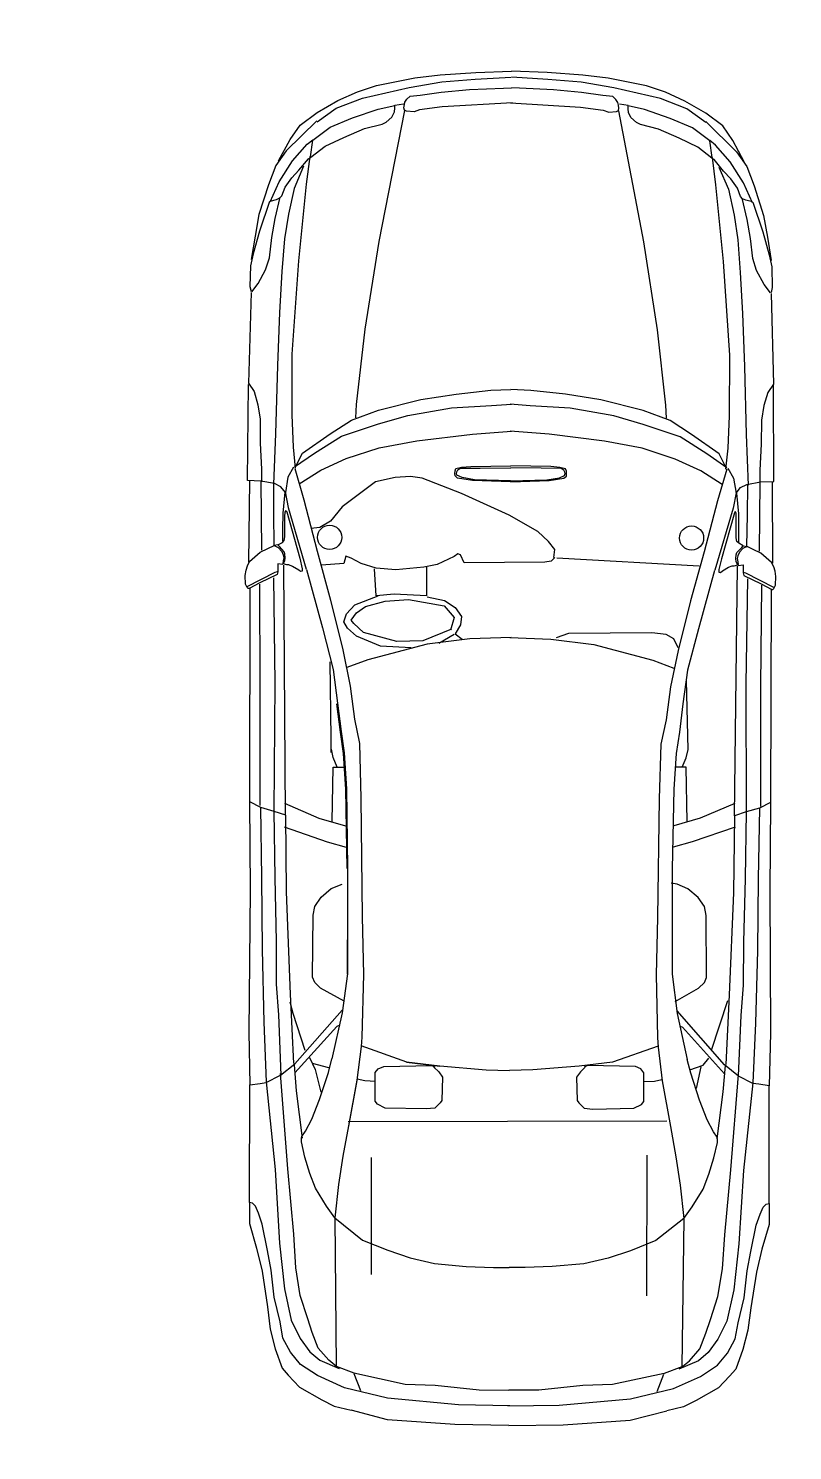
# Model space of a CAD drawing. Header units: millimetres. Extents: x 10193 to 57833, y 9963 to 44360.
# Drawn here: x 35332 to 37915, y 32655 to 37460 of the extents above; entities that cross this region are included whole.
import ezdxf

# ---------------------------------------------------------------- set-up
doc = ezdxf.new("R2010")
doc.units = ezdxf.units.MM
doc.layers.add('free-dwg.com', color=7, linetype='Continuous')
doc.layers.add('Стены', color=7, linetype='Continuous')

msp = doc.modelspace()

# ---------------------------------------------------------------- hatches: boundary and pattern name
at = {"layer": 'Стены'}
h = msp.add_hatch(dxfattribs=at)
h.set_pattern_fill('ANSI32', color=256, scale=10)
h.paths.add_polyline_path([(57833.4, 42702.7), (10593.4, 42702.7), (10593.4, 9962.7), (26833.4, 9962.7), (26833.4, 14962.7), (57833.4, 14962.7)])
h.paths.add_polyline_path([(10713.4, 42582.7), (57713.4, 42582.7), (57713.4, 15082.7), (26713.4, 15082.7), (26713.4, 10082.7), (10713.4, 10082.7)], flags=16)
h.paths.add_polyline_path([(10963.4, 42332.7), (57463.4, 42332.7), (57463.4, 15332.7), (26463.4, 15332.7), (26463.4, 10332.7), (10963.4, 10332.7)], flags=0)
h.paths.add_polyline_path([(57463.4, 42332.7), (10963.4, 42332.7), (10963.4, 10332.7), (26463.4, 10332.7), (26463.4, 15332.7), (57463.4, 15332.7)], flags=0)
h = msp.add_hatch(dxfattribs=at)
h.set_pattern_fill('ANSI36', color=256, scale=10)
h.paths.add_polyline_path([(57713.4, 42582.7), (10713.4, 42582.7), (10713.4, 10082.7), (26713.4, 10082.7), (26713.4, 15082.7), (57713.4, 15082.7)])
h.paths.add_polyline_path([(10963.4, 42332.7), (57463.4, 42332.7), (57463.4, 15332.7), (26463.4, 15332.7), (26463.4, 10332.7), (10963.4, 10332.7)], flags=16)

# ---------------------------------------------------------------- linework, layer by layer
at = {"layer": 'free-dwg.com'}
for p, q in [((36507.9, 37267.8), (36637.9, 37293.1)), ((36637.9, 37293.1), (36723.1, 37303.6)), ((36723.1, 37303.6), (36843.8, 37311.9)), ((36729.4, 37280.2), (36841.6, 37288.5)), ((36841.6, 37288.5), (36963.5, 37295.5)), ((36843.8, 37311.9), (36964.8, 37316.1)), ((37085.3, 37311.5), (36964.3, 37316.1)), ((37087.4, 37288), (36965.6, 37295.5)), ((37206, 37302.7), (37085.3, 37311.5)), ((37199.5, 37279.3), (37087.4, 37288)), ((37291.1, 37291.9), (37206, 37302.7)), ((37421, 37266.1), (37291.1, 37291.9)), ((36377.9, 37216.9), (36444, 37246.6)), ((36444, 37246.6), (36507.9, 37267.8)), ((36461, 37225.3), (36618.7, 37261.2)), ((36618.7, 37261.2), (36729.4, 37280.2)), ((36655.7, 37235.1), (36727.3, 37245.2)), ((36727.3, 37245.2), (36822.8, 37253.5)), ((36822.8, 37253.5), (36937.1, 37258.4)), ((36937.1, 37258.4), (36964.3, 37260.1)), ((36991.8, 37258.3), (36964.5, 37260.1)), ((37106, 37253), (36991.8, 37258.3)), ((37201.5, 37244.3), (37106, 37253)), ((37310.2, 37259.9), (37199.5, 37279.3)), ((37273.1, 37233.9), (37201.5, 37244.3)), ((37467.7, 37223.3), (37310.2, 37259.9)), ((37484.8, 37244.6), (37421, 37266.1)), ((37550.8, 37214.7), (37484.8, 37244.6)), ((36307.5, 37144.6), (36371.5, 37191.4)), ((36307.6, 37176.6), (36377.9, 37216.9)), ((36371.5, 37191.4), (36461, 37225.3)), ((36514, 37188), (36570.3, 37200.2)), ((36568.9, 37178.3), (36570.3, 37190.6)), ((36570.3, 37201.6), (36599.1, 37205.7)), ((36570.3, 37190.6), (36570.3, 37201.6)), ((36601, 37192.5), (36602.8, 37202.8)), ((36602.7, 37184), (36601, 37192.5)), ((36602.8, 37202.8), (36604.5, 37211.3)), ((36604.5, 37211.3), (36611.3, 37221.5)), ((36611.3, 37221.5), (36621.6, 37231.7)), ((36621.6, 37231.7), (36655.7, 37235.1)), ((36730.6, 37195.7), (36653.9, 37185.6)), ((36967.7, 37208.9), (36730.6, 37195.7)), ((36961, 37208.9), (37198, 37194.8)), ((37198, 37194.8), (37274.7, 37184.4)), ((37307.2, 37230.4), (37273.1, 37233.9)), ((37317.4, 37220.2), (37307.2, 37230.4)), ((37324.2, 37209.9), (37317.4, 37220.2)), ((37325.9, 37201.4), (37324.2, 37209.9)), ((37327.6, 37191.1), (37325.9, 37201.4)), ((37325.9, 37182.6), (37327.6, 37191.1)), ((37358.4, 37200.1), (37329.6, 37204.2)), ((37358.4, 37189.1), (37358.4, 37200.1)), ((37414.6, 37186.2), (37358.4, 37198.7)), ((37557.1, 37189.1), (37467.7, 37223.3)), ((37621, 37174), (37550.8, 37214.7)), ((36307.1, 37148.5), (36202.5, 37046.4)), ((36250, 37134), (36307.6, 37176.6)), ((36352.2, 37126.5), (36427.6, 37158)), ((36427.6, 37158), (36514, 37188)), ((36602.9, 37182.9), (36516.3, 36740.7)), ((36527.7, 37137.2), (36541.4, 37144)), ((36541.4, 37144), (36560.6, 37160.4)), ((36560.6, 37160.4), (36568.9, 37178.3)), ((36609.5, 37180.6), (36602.7, 37184)), ((36635.1, 37178.8), (36609.5, 37180.6)), ((36653.9, 37185.6), (36635.1, 37178.8)), ((37274.7, 37184.4), (37293.5, 37177.5)), ((37293.5, 37177.5), (37319, 37179.2)), ((37319, 37179.2), (37325.9, 37182.6)), ((37325.7, 37181.5), (37410.6, 36739)), ((37359.7, 37176.7), (37358.4, 37189.1)), ((37367.9, 37158.9), (37359.7, 37176.7)), ((37387.1, 37142.4), (37367.9, 37158.9)), ((37400.7, 37135.5), (37387.1, 37142.4)), ((37500.9, 37155.9), (37414.6, 37186.2)), ((37576.2, 37124.2), (37500.9, 37155.9)), ((37620.9, 37142.1), (37557.1, 37189.1)), ((37678.4, 37131.3), (37621, 37174)), ((37621.4, 37146), (37725.5, 37043.5)), ((36215.9, 37085.1), (36250, 37134)), ((36293.1, 37082.8), (36352.2, 37126.5)), ((36397.3, 37092.2), (36467.3, 37122.2)), ((36467.3, 37122.2), (36527.7, 37137.2)), ((37461, 37120.3), (37400.7, 37135.5)), ((37530.9, 37090), (37461, 37120.3)), ((37635, 37080.2), (37576.2, 37124.2)), ((37712.3, 37082.2), (37678.4, 37131.3)), ((36202.5, 37046.4), (36168.4, 36997.5)), ((36177.4, 37012.7), (36215.9, 37085.1)), ((36224.5, 37012.9), (36273.9, 37069.1)), ((36273.9, 37069.1), (36293.1, 37084.1)), ((36284.8, 37026.5), (36293.1, 37082.8)), ((36286.2, 37025.1), (36334.2, 37062.1)), ((36334.2, 37062.1), (36397.3, 37092.2)), ((37593.9, 37059.7), (37530.9, 37090)), ((37641.8, 37022.5), (37593.9, 37059.7)), ((37643.2, 37023.9), (37635, 37080.2)), ((37654.2, 37066.4), (37635.1, 37081.5)), ((37703.5, 37010.1), (37654.2, 37066.4)), ((37750.5, 37009.7), (37712.3, 37082.2)), ((36179.1, 36941.7), (36224.5, 37012.9)), ((36246.3, 36981.3), (36277.9, 37019.7)), ((36272.1, 36934.6), (36284.1, 37027.3)), ((36277.9, 37019.7), (36286.2, 37025.1)), ((37650, 37017), (37641.8, 37022.5)), ((37655.6, 36931.9), (37643.9, 37024.7)), ((37681.5, 36978.6), (37650, 37017)), ((37748.6, 36938.6), (37703.5, 37010.1)), ((37725.5, 37043.5), (37759.5, 36994.4)), ((36168.4, 36997.5), (36142.7, 36931.4)), ((36199.6, 36923.8), (36221.6, 36955.3)), ((36221.6, 36955.3), (36246.3, 36981.3)), ((36261.9, 36994.5), (36229.8, 36919.9)), ((37665.9, 36991.8), (37697.7, 36917.1)), ((37706.1, 36952.4), (37681.5, 36978.6)), ((37728, 36920.8), (37706.1, 36952.4)), ((37759.5, 36994.4), (37784.9, 36928.3)), ((36142.7, 36931.4), (36110.6, 36831.3)), ((36148.8, 36874.5), (36179.1, 36941.7)), ((36188.6, 36895), (36199.6, 36923.8)), ((36229.8, 36919.9), (36210.5, 36832.6)), ((36245.4, 36675.5), (36272.1, 36934.6)), ((37681.2, 36672.7), (37655.6, 36931.9)), ((37697.7, 36917.1), (37716.7, 36829.7)), ((37738.9, 36892), (37728, 36920.8)), ((37778.6, 36871.3), (37748.6, 36938.6)), ((37784.9, 36928.3), (37816.7, 36828)), ((36146.8, 36876), (36112.6, 36775.9)), ((36148.8, 36877.2), (36170.8, 36882.7)), ((36165.7, 36817.7), (36182.9, 36890.2)), ((36170.8, 36882.7), (36181.7, 36888.1)), ((36181.7, 36888.1), (36188.6, 36895)), ((37745.7, 36885.1), (37738.9, 36892)), ((37761.4, 36814.7), (37744.5, 36887.2)), ((37756.7, 36879.6), (37745.7, 36885.1)), ((37778.6, 36874.1), (37756.7, 36879.6)), ((37780.6, 36872.9), (37814.4, 36772.6)), ((36110.6, 36831.3), (36097.6, 36758.9)), ((36155, 36753.8), (36165.7, 36817.7)), ((36210.5, 36832.6), (36197.6, 36749.5)), ((37716.7, 36829.7), (37729.4, 36746.5)), ((37772, 36750.7), (37761.4, 36814.7)), ((37816.7, 36828), (37829.3, 36755.6)), ((36097.6, 36758.9), (36084.7, 36680)), ((36112.6, 36775.9), (36091.1, 36699.2)), ((37814.4, 36772.6), (37835.6, 36695.9)), ((36146.3, 36685.6), (36155, 36753.8)), ((36197.6, 36749.5), (36188.8, 36638.7)), ((36516.3, 36740.7), (36468.9, 36444.2)), ((37410.6, 36739), (37456.8, 36442.3)), ((37729.4, 36746.5), (37737.7, 36635.7)), ((37780.3, 36682.5), (37772, 36750.7)), ((37829.3, 36755.6), (37841.9, 36676.7)), ((36091.1, 36699.2), (36082.5, 36658.7)), ((36133.5, 36645.2), (36146.3, 36685.6)), ((36223.4, 36359.3), (36245.4, 36675.5)), ((37702, 36356.5), (37681.2, 36672.7)), ((37793, 36642), (37780.3, 36682.5)), ((37835.6, 36695.9), (37844, 36655.3)), ((36082.5, 36658.7), (36080.3, 36588.4)), ((36107.8, 36598.3), (36133.5, 36645.2)), ((36188.8, 36638.7), (36180, 36500.1)), ((37737.7, 36635.7), (37745.9, 36497.1)), ((37818.5, 36595), (37793, 36642)), ((37844, 36655.3), (37846, 36585)), ((36084.3, 36568.5), (36075.2, 36261.6)), ((36080.3, 36588.4), (36084.5, 36571.3)), ((36086.5, 36570.7), (36107.8, 36598.3)), ((37839.7, 36567.3), (37818.5, 36595)), ((37846, 36585), (37841.7, 36568)), ((37841.9, 36565.1), (37849.8, 36258.2)), ((36180, 36500.1), (36173.3, 36321.1)), ((37745.9, 36497.1), (37752, 36318.1)), ((36468.9, 36444.2), (36439.9, 36189.3)), ((37456.8, 36442.3), (37484.9, 36187.3)), ((36223, 36154.9), (36223.4, 36359.3)), ((37701.6, 36152), (37702, 36356.5)), ((36173.3, 36321.1), (36166.5, 36090.9)), ((37752, 36318.1), (37757.9, 36087.9)), ((36072.5, 35933.4), (36075.2, 36257.4)), ((36075.2, 36261.6), (36094.3, 36233.9)), ((36094.3, 36233.9), (36107, 36189.1)), ((36777.8, 36225.1), (36894.8, 36237.8)), ((36894.8, 36237.8), (36962.4, 36240.3)), ((37030.1, 36237.6), (36962.5, 36240.3)), ((37147, 36224.3), (37030.1, 36237.6)), ((37830.6, 36230.5), (37817.7, 36185.8)), ((37849.8, 36258.2), (37830.6, 36230.5)), ((37851.3, 35930), (37849.8, 36253.9)), ((36107, 36189.1), (36115.5, 36140.1)), ((36439.9, 36189.3), (36437.2, 36145.1)), ((36515.2, 36170.9), (36658.2, 36207.1)), ((36658.2, 36207.1), (36777.8, 36225.1)), ((36762.2, 36178.2), (36897.3, 36185.8)), ((36897.3, 36185.8), (36964.9, 36190.9)), ((37027.4, 36185.5), (36959.8, 36190.9)), ((37162.6, 36177.5), (37027.4, 36185.5)), ((37266.6, 36205.9), (37147, 36224.3)), ((37409.5, 36169.2), (37266.6, 36205.9)), ((37484.9, 36187.3), (37487.4, 36143)), ((37817.7, 36185.8), (37809.1, 36136.8)), ((36115.5, 36140.1), (36115.3, 36059.1)), ((36227.6, 36045.5), (36223, 36154.9)), ((36351.3, 36090.6), (36424.2, 36137.3)), ((36424.2, 36137.3), (36515.2, 36170.9)), ((36515.1, 36124.1), (36613.9, 36152.5)), ((36613.9, 36152.5), (36762.2, 36178.2)), ((37310.7, 36151.2), (37162.6, 36177.5)), ((37409.4, 36122.4), (37310.7, 36151.2)), ((37500.4, 36135.2), (37409.5, 36169.2)), ((37573.1, 36088.2), (37500.4, 36135.2)), ((37696.6, 36042.7), (37701.6, 36152)), ((37809.1, 36136.8), (37808.9, 36055.8)), ((36166.5, 36090.9), (36159.8, 35920.4)), ((36257.6, 36025.7), (36351.3, 36090.6)), ((36390.3, 36082.7), (36515.1, 36124.1)), ((36645, 36066.6), (36832.2, 36089.7)), ((36832.2, 36089.7), (36964.8, 36099.8)), ((37092.2, 36089.2), (36959.6, 36099.8)), ((37279.3, 36065.4), (37092.2, 36089.2)), ((37534.1, 36080.5), (37409.4, 36122.4)), ((37666.6, 36023), (37573.1, 36088.2)), ((37757.9, 36087.9), (37764, 35917.4)), ((36115.3, 36059.1), (36119.4, 35971.7)), ((36234.6, 35974.2), (36227.6, 36045.5)), ((36299.2, 36025.6), (36390.3, 36082.7)), ((36405.7, 36007.2), (36517.6, 36043.4)), ((36517.6, 36043.4), (36645, 36066.6)), ((37406.6, 36041.7), (37279.3, 36065.4)), ((37518.3, 36005.1), (37406.6, 36041.7)), ((37625, 36023.1), (37534.1, 36080.5)), ((37689.3, 35971.4), (37696.6, 36042.7)), ((37808.9, 36055.8), (37804.5, 35968.4)), ((36231.5, 35978.9), (36299.2, 36025.6)), ((36234.1, 35978.9), (36257.6, 36025.7)), ((36319.9, 35968.4), (36405.7, 36007.2)), ((37604.1, 35965.9), (37518.3, 36005.1)), ((37692.5, 35976.1), (37625, 36023.1)), ((37689.9, 35976.1), (37666.6, 36023)), ((36119.4, 35971.7), (36119.3, 35929)), ((36208.8, 35943.8), (36200.2, 35892.7)), ((36228, 35977.9), (36208.8, 35943.8)), ((36232, 35973.5), (36262.1, 35867.4)), ((36247, 35921.7), (36319.9, 35968.4)), ((36571.7, 35943.5), (36505, 35928.4)), ((36623.2, 35946.4), (36571.7, 35943.5)), ((36662.6, 35940.3), (36623.2, 35946.4)), ((36772.9, 35956.9), (36773.8, 35965.1)), ((36773.8, 35948.7), (36772.9, 35956.9)), ((36773.8, 35965.1), (36776.6, 35973.3)), ((36782, 35941.3), (36773.8, 35948.7)), ((36776.6, 35973.3), (36795.7, 35977.8)), ((36778.4, 35956.9), (36779.3, 35962.4)), ((36780.2, 35950.5), (36778.4, 35956.9)), ((36779.3, 35962.4), (36782.9, 35968.7)), ((36797.5, 35943.1), (36780.2, 35950.5)), ((36832.2, 35933), (36782, 35941.3)), ((36782.9, 35968.7), (36791.2, 35974.2)), ((36791.2, 35974.2), (36858.7, 35975)), ((36795.7, 35977.8), (36826.8, 35980.5)), ((36839.5, 35935.7), (36797.5, 35943.1)), ((36826.8, 35980.5), (36961.8, 35982.1)), ((36858.7, 35975), (36961.8, 35975.7)), ((37097.2, 35980), (36962.1, 35982.1)), ((37065.2, 35974.6), (36962.1, 35975.7)), ((37132.8, 35973.5), (37065.2, 35974.6)), ((37084.3, 35935.3), (37126.3, 35942.5)), ((37128.2, 35977.2), (37097.2, 35980)), ((37126.3, 35942.5), (37143.7, 35949.8)), ((37147.4, 35972.6), (37128.2, 35977.2)), ((37141, 35968), (37132.8, 35973.5)), ((37144.6, 35961.6), (37141, 35968)), ((37141.8, 35940.6), (37150.1, 35947.9)), ((37143.7, 35949.8), (37145.5, 35956.2)), ((37145.5, 35956.2), (37144.6, 35961.6)), ((37150.1, 35964.4), (37147.4, 35972.6)), ((37151, 35956.2), (37150.1, 35964.4)), ((37150.1, 35947.9), (37151, 35956.2)), ((37676.7, 35918.9), (37604.1, 35965.9)), ((37691.9, 35970.7), (37661.4, 35864.7)), ((37695.9, 35975), (37715, 35940.9)), ((37804.5, 35968.4), (37804.4, 35925.8)), ((36117.2, 35931.2), (36072.5, 35933.4)), ((36078.6, 35933.3), (36075.5, 35657.4)), ((36164, 35922.6), (36117.2, 35931.2)), ((36120.6, 35697.1), (36118.4, 35930.6)), ((36161.6, 35820), (36160.8, 35921)), ((36185.3, 35911.9), (36164, 35922.6)), ((36200.2, 35892.7), (36185.3, 35911.9)), ((36198.1, 35893.6), (36191.9, 35822.9)), ((36200.1, 35894.6), (36210.1, 35842.1)), ((36505, 35928.4), (36392.7, 35843.7)), ((36795.8, 35888.5), (36662.6, 35940.3)), ((36961.7, 35928.2), (36832.2, 35933)), ((36961.7, 35931.9), (36839.5, 35935.7)), ((36962, 35931.9), (37084.3, 35935.3)), ((36962, 35928.2), (37091.6, 35932.5)), ((37091.6, 35932.5), (37141.8, 35940.6)), ((37715, 35940.9), (37723.4, 35889.7)), ((37723.4, 35889.7), (37738.4, 35908.9)), ((37738.4, 35908.9), (37759.7, 35919.5)), ((37759.7, 35919.5), (37806.6, 35927.9)), ((37761.7, 35816.9), (37762.9, 35917.9)), ((37802.3, 35693.9), (37805.4, 35927.4)), ((37806.6, 35927.9), (37851.3, 35930)), ((37845.1, 35929.9), (37847.3, 35654)), ((36262.1, 35867.4), (36307.2, 35693.9)), ((36956.3, 35815.4), (36795.8, 35888.5)), ((37661.4, 35864.7), (37615.7, 35691.4)), ((37723.5, 35891.7), (37713.3, 35839.2)), ((37725.5, 35890.7), (37731.4, 35820)), ((36162.4, 35713.9), (36161.6, 35820)), ((36191.9, 35822.9), (36190.8, 35767.4)), ((36198.7, 35742.5), (36198.8, 35811.7)), ((36198.8, 35811.7), (36200, 35825.8)), ((36200, 35825.8), (36202.4, 35831.6)), ((36202.4, 35831.6), (36204.7, 35825.8)), ((36204.7, 35826.9), (36248.9, 35670.9)), ((36210.1, 35842.1), (36270.2, 35633)), ((36392.7, 35843.7), (36353.3, 35795.3)), ((37053.1, 35760.6), (36956.3, 35815.4)), ((37713.3, 35839.2), (37652.4, 35630.3)), ((37718.7, 35824), (37673.9, 35668.2)), ((37721, 35828.7), (37718.7, 35822.8)), ((37723.4, 35822.8), (37721, 35828.7)), ((37724.5, 35808.8), (37723.4, 35822.8)), ((37724.4, 35739.6), (37724.5, 35808.8)), ((37731.4, 35820), (37732.3, 35764.4)), ((37760.5, 35710.9), (37761.7, 35816.9)), ((36190.8, 35767.4), (36190.7, 35728)), ((36316.9, 35774.1), (36286.5, 35771.2)), ((36353.3, 35795.3), (36316.9, 35774.1)), ((37089.4, 35727.1), (37053.1, 35760.6)), ((37732.3, 35764.4), (37732.3, 35725.1)), ((36115.4, 35691.1), (36141.2, 35702.8)), ((36141.2, 35702.8), (36162.3, 35713.3)), ((36175.2, 35715.6), (36162.3, 35713.3)), ((36162.3, 35713.3), (36176.3, 35706.2)), ((36175.2, 35715.6), (36190.4, 35723.8)), ((36179.9, 35709.8), (36175.2, 35715.6)), ((36176.3, 35706.2), (36188, 35693.3)), ((36196.2, 35692.1), (36179.9, 35709.8)), ((36190.4, 35723.8), (36196.3, 35729.7)), ((36196.3, 35729.7), (36198.7, 35742.5)), ((37110.6, 35699.8), (37089.4, 35727.1)), ((37726.7, 35726.7), (37724.4, 35739.6)), ((37726.6, 35689.2), (37743, 35706.8)), ((37732.5, 35720.8), (37726.7, 35726.7)), ((37747.7, 35712.6), (37732.5, 35720.8)), ((37746.5, 35703.2), (37734.8, 35690.4)), ((37743, 35706.8), (37747.7, 35712.6)), ((37760.6, 35710.2), (37746.5, 35703.2)), ((37747.7, 35712.6), (37760.6, 35710.2)), ((37781.7, 35699.6), (37760.6, 35710.2)), ((36072, 35644.3), (36079.1, 35659.6)), ((36079.1, 35659.6), (36115.4, 35691.1)), ((36188, 35693.3), (36192.7, 35681.6)), ((36192.7, 35661.7), (36191.5, 35652.3)), ((36192.6, 35651.1), (36198.5, 35661.7)), ((36192.7, 35681.6), (36195, 35672.2)), ((36195, 35672.2), (36192.7, 35661.7)), ((36198.6, 35685.1), (36196.2, 35692.1)), ((36198.5, 35661.7), (36199.7, 35672.2)), ((36199.7, 35672.2), (36198.6, 35685.1)), ((36248.9, 35670.9), (36257, 35634.6)), ((36307.2, 35693.9), (36352.3, 35528.9)), ((36404.5, 35676.9), (36398.4, 35652.7)), ((36422.7, 35670.8), (36404.5, 35676.9)), ((36456, 35652.5), (36422.7, 35670.8)), ((36771.2, 35676.2), (36713.6, 35649)), ((36783.3, 35685.3), (36771.2, 35676.2)), ((36792.4, 35682.2), (36783.3, 35685.3)), ((36804.5, 35654.9), (36792.4, 35682.2)), ((37077.2, 35657.4), (36804.5, 35654.9)), ((37098.4, 35660.4), (37077.2, 35657.4)), ((37110.5, 35672.5), (37098.4, 35660.4)), ((37107.5, 35672.5), (37110.6, 35699.8)), ((37599, 35643), (37117.9, 35670.7)), ((37615.7, 35691.4), (37570, 35526.6)), ((37673.9, 35668.2), (37665.6, 35631.9)), ((37723.1, 35669.3), (37724.3, 35682.2)), ((37724.2, 35658.7), (37723.1, 35669.3)), ((37730, 35648.2), (37724.2, 35658.7)), ((37724.3, 35682.2), (37726.6, 35689.2)), ((37730.1, 35678.6), (37727.7, 35669.3)), ((37727.7, 35669.3), (37730.1, 35658.7)), ((37734.8, 35690.4), (37730.1, 35678.6)), ((37730.1, 35658.7), (37731.2, 35649.3)), ((37807.4, 35687.9), (37781.7, 35699.6)), ((37843.7, 35656.2), (37807.4, 35687.9)), ((37850.7, 35640.9), (37843.7, 35656.2)), ((36064.9, 35611.5), (36067.3, 35630.3)), ((36066, 35582.2), (36064.9, 35611.5)), ((36067.3, 35630.3), (36072, 35644.3)), ((36070.7, 35575.2), (36165.6, 35623)), ((36172.7, 35614.8), (36114.1, 35586.8)), ((36165.6, 35623), (36173.9, 35625.4)), ((36175, 35624.2), (36172.7, 35614.8)), ((36175.1, 35651.2), (36175, 35624.2)), ((36191.5, 35648.8), (36175.1, 35651.2)), ((36191.5, 35652.3), (36192.6, 35650)), ((36205.5, 35647.6), (36192.6, 35651.1)), ((36201.1, 34802.8), (36194.7, 35646.6)), ((36212.5, 35647.6), (36205.5, 35647.6)), ((36224.2, 35642.9), (36212.5, 35647.6)), ((36245.3, 35629.9), (36224.2, 35642.9)), ((36251.1, 35625.2), (36245.3, 35629.9)), ((36257, 35626.4), (36251.1, 35625.2)), ((36257, 35634.6), (36257, 35626.4)), ((36271.7, 35631.7), (36325.2, 35434.7)), ((36398.4, 35652.7), (36322.7, 35646.7)), ((36507.5, 35637.3), (36456, 35652.5)), ((36507.3, 35543.3), (36501.4, 35634.3)), ((36574.1, 35631.1), (36507.5, 35637.3)), ((36668.1, 35640), (36574.1, 35631.1)), ((36713.6, 35649), (36668.1, 35640)), ((36677.2, 35640), (36677, 35542.9)), ((37650.9, 35629.1), (37596.7, 35432.3)), ((37665.6, 35631.9), (37665.6, 35623.7)), ((37665.6, 35623.7), (37671.4, 35622.5)), ((37671.4, 35622.5), (37677.3, 35627.2)), ((37677.3, 35627.2), (37698.4, 35640)), ((37698.4, 35640), (37710.1, 35644.7)), ((37710.1, 35644.7), (37717.2, 35644.7)), ((37717.2, 35644.7), (37730, 35648.2)), ((37718.4, 34799.9), (37727.9, 35643.6)), ((37731.2, 35649.3), (37730, 35647)), ((37731.2, 35645.8), (37747.6, 35648.1)), ((37747.6, 35648.1), (37747.6, 35621.2)), ((37747.6, 35621.2), (37749.9, 35611.8)), ((37756.9, 35620), (37748.7, 35622.3)), ((37749.9, 35611.8), (37808.4, 35583.6)), ((37851.7, 35571.7), (37756.9, 35620)), ((37855.3, 35626.8), (37850.7, 35640.9)), ((37857.6, 35608.1), (37855.3, 35626.8)), ((37856.4, 35578.8), (37857.6, 35608.1)), ((36070.7, 35571.7), (36066, 35582.2)), ((36074.2, 35568.1), (36070.7, 35571.7)), ((36077.7, 35568.1), (36074.2, 35568.1)), ((36114.1, 35586.8), (36077.7, 35568.1)), ((36080.6, 35569.8), (36079.2, 34848.1)), ((36112.4, 35583), (36114.4, 35240.7)), ((36160.2, 35604.2), (36164.8, 35248.6)), ((37762.3, 35601.1), (37756.3, 35245.6)), ((37810, 35579.8), (37806.7, 35237.5)), ((37808.4, 35583.6), (37844.7, 35564.7)), ((37841.8, 35566.4), (37840.4, 34844.7)), ((37844.7, 35564.7), (37848.2, 35564.7)), ((37848.2, 35564.7), (37851.7, 35568.2)), ((37851.7, 35568.2), (37856.4, 35578.8)), ((36352.3, 35528.9), (36394, 35360.5)), ((36407.2, 35482.8), (36434.5, 35513.1)), ((36434.5, 35513.1), (36513.4, 35543.2)), ((36470.9, 35506.9), (36537.6, 35525)), ((36567.9, 35549.2), (36507.3, 35543.3)), ((36537.6, 35525), (36616.4, 35530.9)), ((36677, 35542.9), (36567.9, 35549.2)), ((36616.4, 35530.9), (36737.5, 35509.5)), ((36680, 35539.9), (36737.6, 35527.7)), ((36737.5, 35509.5), (36770.8, 35470)), ((36737.6, 35527.7), (36773.9, 35503.3)), ((37570, 35526.6), (37527.6, 35358.3)), ((36398.1, 35455.5), (36407.2, 35482.8)), ((36422.3, 35461.5), (36440.5, 35485.8)), ((36431.4, 35449.4), (36422.3, 35461.5)), ((36440.5, 35485.8), (36470.9, 35506.9)), ((36770.8, 35470), (36758.6, 35427.5)), ((36773.9, 35503.3), (36795, 35473)), ((36795, 35473), (36791.9, 35445.7)), ((36325.2, 35434.7), (36361.9, 35294.9)), ((36410.1, 35434.3), (36398.1, 35455.5)), ((36440.4, 35406.9), (36410.1, 35434.3)), ((36464.6, 35419), (36431.4, 35449.4)), ((36576.7, 35388.5), (36464.6, 35419)), ((36761.6, 35430.6), (36664.6, 35391.3)), ((36791.9, 35445.7), (36773.7, 35415.4)), ((36773.7, 35415.4), (36797.9, 35397.1)), ((37157.6, 35416), (37116.1, 35401.2)), ((37439.4, 35418.4), (37157.6, 35416)), ((37486.9, 35412.4), (37439.4, 35418.4)), ((37596.7, 35432.3), (37559.4, 35292.6)), ((36522.1, 35373.4), (36440.4, 35406.9)), ((36679.1, 35379.5), (36479.2, 35327.2)), ((36625.1, 35367.1), (36522.1, 35373.4)), ((36664.6, 35391.3), (36576.7, 35388.5)), ((36823.7, 35397.6), (36679.1, 35379.5)), ((36770.7, 35412.3), (36719.1, 35382.1)), ((36963.1, 35402.6), (36823.7, 35397.6)), ((36958.6, 35402.6), (37098, 35397.1)), ((37098, 35397.1), (37242.6, 35378.4)), ((37242.6, 35378.4), (37442.3, 35325.4)), ((37513.6, 35397.5), (37486.9, 35412.4)), ((37528.3, 35367.7), (37513.6, 35397.5)), ((36351, 35319.9), (36354.1, 35060.8)), ((36394, 35360.5), (36419, 35237.6)), ((36479.2, 35327.2), (36408.1, 35301)), ((37442.3, 35325.4), (37513.2, 35298.9)), ((37527.6, 35358.3), (37502.1, 35235.5)), ((36361.9, 35294.9), (36376.8, 35180.5)), ((37559.4, 35292.6), (37544.1, 35178.2)), ((36114.4, 35240.7), (36113.6, 34834.8)), ((36164.8, 35248.6), (36161.3, 34816.1)), ((36419, 35237.6), (36433.9, 35126.5)), ((37502.1, 35235.5), (37486.8, 35124.5)), ((37561.2, 35024.4), (37555.7, 35256.8)), ((37756.3, 35245.6), (37758.2, 34813.1)), ((37806.7, 35237.5), (37805.9, 34831.5)), ((36373, 35178.8), (36384.9, 35082.9)), ((36376.8, 35180.5), (36388.4, 35084.5)), ((37544.1, 35178.2), (37532.1, 35082.3)), ((36433.9, 35126.5), (36450.8, 35044.2)), ((37486.8, 35124.5), (37469.5, 35042.2)), ((36384.9, 35082.9), (36395.8, 35010.7)), ((36388.4, 35084.5), (36399.1, 35012.3)), ((37532.1, 35082.3), (37521.1, 35010.1)), ((36354.1, 35060.8), (36354.1, 35014.1)), ((36450.8, 35044.2), (36455.4, 34859.6)), ((37469.5, 35042.2), (37464.2, 34857.7)), ((36361.7, 34997), (36355.7, 35025)), ((36375.8, 34964.9), (36361.7, 34997)), ((36395.8, 35010.7), (36403.3, 34890.1)), ((36399.1, 35012.3), (36406.3, 34891.7)), ((37521.1, 35010.1), (37513.5, 34889.6)), ((37541.1, 34964.4), (37555.2, 34996.4)), ((37555.2, 34996.4), (37561.2, 35024.4)), ((36357.9, 34780.6), (36361.7, 34964.9)), ((36361.7, 34964.9), (36397.8, 34964.9)), ((37555.1, 34964.3), (37519.1, 34964.4)), ((37558.8, 34780), (37555.1, 34964.3)), ((36403.3, 34890.1), (36408.5, 34621.9)), ((36406.3, 34891.7), (36410.7, 34623.4)), ((37513.5, 34889.6), (37508, 34621.3)), ((36079.2, 34848.1), (36116.3, 34829.5)), ((36079.2, 34848.1), (36080.7, 34549)), ((36197.7, 34842.6), (36313.9, 34792.6)), ((36455.4, 34859.6), (36459.5, 34458.5)), ((37464.2, 34857.7), (37458.6, 34456.6)), ((37719, 34841.8), (37602.8, 34792)), ((37840.4, 34844.7), (37803.2, 34826.2)), ((37840.4, 34844.7), (37837.8, 34545.7)), ((36116.3, 34829.5), (36161.3, 34816.1)), ((36116.3, 34829.5), (36119.8, 34590.8)), ((36161.3, 34816.1), (36201.1, 34802.8)), ((36161.3, 34816.1), (36164.4, 34590.7)), ((36201, 34802.6), (36203.3, 34543.2)), ((36313.9, 34792.6), (36404, 34766.6)), ((37602.8, 34792), (37512.7, 34766.1)), ((37718.4, 34799.7), (37715.2, 34540.3)), ((37758.2, 34813.1), (37718.4, 34799.9)), ((37758.2, 34813.1), (37754.3, 34587.7)), ((37803.2, 34826.2), (37758.2, 34813.1)), ((37803.2, 34826.2), (37798.8, 34587.6)), ((36195.8, 34762.4), (36342, 34712.5)), ((37720.9, 34761.7), (37574.7, 34711.9)), ((36342, 34712.5), (36406, 34694.5)), ((37574.7, 34711.9), (37510.6, 34694)), ((36410.7, 34623.4), (36410.2, 34382.3)), ((37508, 34621.3), (37507.6, 34380.2)), ((36080.7, 34549), (36077, 34069.4)), ((36119.8, 34590.8), (36122.1, 34348.2)), ((36164.4, 34590.7), (36169.5, 34376)), ((36320.7, 34524.8), (36355.5, 34553.9)), ((36355.5, 34553.9), (36392.3, 34569.5)), ((37524.2, 34568.9), (37504.8, 34572.8)), ((37560.9, 34553.3), (37524.2, 34568.9)), ((37595.7, 34524.2), (37560.9, 34553.3)), ((37754.3, 34587.7), (37748.3, 34372.9)), ((37798.8, 34587.6), (37795.6, 34345)), ((36203.3, 34543.2), (36216.5, 34197.4)), ((36299.5, 34493.8), (36320.7, 34524.8)), ((37616.9, 34493.2), (37595.7, 34524.2)), ((37715.2, 34540.3), (37700.6, 34194.6)), ((37837.8, 34545.7), (37839.6, 34066)), ((36292, 34254.7), (36293.7, 34463.9)), ((36293.7, 34463.9), (36299.5, 34493.8)), ((36459.5, 34458.5), (36464.1, 34264.1)), ((37458.6, 34456.6), (37453.3, 34262.2)), ((37622.7, 34463.3), (37616.9, 34493.2)), ((37624.2, 34254.1), (37622.7, 34463.3)), ((36169.5, 34376), (36169.2, 34231)), ((36408.7, 34380.7), (36408.8, 34265)), ((36410.2, 34382.3), (36410, 34266.6)), ((37507.6, 34380.2), (37507.4, 34264.5)), ((37748.3, 34372.9), (37748, 34227.9)), ((36122.1, 34348.2), (36127.2, 34102.8)), ((37795.6, 34345), (37789.5, 34099.6)), ((36410, 34266.6), (36392.5, 34133.8)), ((36464.1, 34264.1), (36458.8, 34052.4)), ((37453.3, 34262.2), (37457.8, 34050.5)), ((37507.4, 34264.5), (37524.3, 34131.6)), ((36169.2, 34231), (36177.4, 34127.8)), ((36299.7, 34237.3), (36292, 34254.7)), ((36319.1, 34217.9), (36299.7, 34237.3)), ((36398.5, 34173.5), (36319.1, 34217.9)), ((37517.6, 34172.9), (37597, 34217.3)), ((37597, 34217.3), (37616.4, 34236.6)), ((37616.4, 34236.6), (37624.2, 34254.1)), ((37748, 34227.9), (37739.4, 34124.8)), ((36226.8, 34132.6), (36216.3, 34170.9)), ((36216.5, 34197.4), (36227.2, 33963.1)), ((37641.1, 34008), (37695.7, 34176.4)), ((37700.6, 34194.6), (37689, 33960.3)), ((36177.4, 34127.8), (36185.4, 33924.2)), ((36267, 34007), (36226.8, 34132.6)), ((36232.1, 33961.6), (36391.9, 34143.7)), ((36392.5, 34133.8), (36357.8, 33978.8)), ((37524.3, 34131.6), (37558.4, 33976.5)), ((37684.1, 33958.8), (37525, 34141.5)), ((37739.4, 34124.8), (37730.7, 33921.2)), ((36077, 34069.4), (36080.1, 33891)), ((36127.2, 34102.8), (36135.8, 33901)), ((36374.1, 34088), (36232, 33931.2)), ((36384.2, 34093.1), (36374.1, 34088)), ((37532.5, 34090.8), (37542.6, 34085.8)), ((37542.6, 34085.8), (37684, 33928.4)), ((37789.5, 34099.6), (37780.1, 33897.9)), ((36456.2, 34020.4), (36442.2, 33906.8)), ((36455.7, 34023.8), (36610, 33968.5)), ((36458.8, 34052.4), (36456.2, 34020.4)), ((37460.7, 34021.9), (37306.2, 33967.2)), ((37457.8, 34050.5), (37460.2, 34018.5)), ((37839.6, 34066), (37835.8, 33887.6)), ((36281.8, 33983.6), (36300.8, 33943.1)), ((36345.6, 33932.7), (36357.8, 33978.8)), ((37460.2, 34018.5), (37473.8, 33904.8)), ((37570.5, 33930.3), (37558.4, 33976.5)), ((37612, 33957.7), (37631.4, 33980.9)), ((36135.8, 33898.5), (36183.9, 33923.7)), ((36183.9, 33923.7), (36232.1, 33961.6)), ((36208.6, 33607.1), (36184, 33928.8)), ((36229.6, 33959.1), (36237, 33870.4)), ((36290.3, 33964.4), (36345.5, 33949.4)), ((36300.8, 33943.1), (36319.8, 33866.5)), ((36315.2, 33842), (36345.6, 33932.7)), ((36503.9, 33932.5), (36514.3, 33945.6)), ((36503.9, 33835.7), (36503.9, 33932.5)), ((36514.3, 33945.6), (36532.6, 33953.5)), ((36532.6, 33953.5), (36694.8, 33956.3)), ((36609.7, 33967.5), (36722.2, 33954.6)), ((36610, 33968.5), (36722.5, 33955.2)), ((36694.8, 33956.3), (36705.3, 33951.1)), ((36702.6, 33951.1), (36718.4, 33935.4)), ((36718.4, 33935.4), (36731.5, 33917)), ((36722.5, 33955.2), (36879.4, 33941.8)), ((36879.4, 33941.8), (36957.9, 33939.1)), ((37036.7, 33941.5), (36958.2, 33939.1)), ((37193.7, 33954.3), (37036.7, 33941.5)), ((37197.5, 33935.1), (37184.4, 33916.8)), ((37306.2, 33967.2), (37193.7, 33954.3)), ((37213.2, 33950.8), (37197.5, 33935.1)), ((37221.1, 33956), (37210.6, 33950.8)), ((37383.3, 33953.1), (37221.1, 33956)), ((37401.6, 33945.2), (37383.3, 33953.1)), ((37412, 33932.1), (37401.6, 33945.2)), ((37411.8, 33835.2), (37412, 33932.1)), ((37567.5, 33942.3), (37612, 33957.7)), ((37600.5, 33839.6), (37570.5, 33930.3)), ((37604.3, 33951.9), (37588.6, 33878.3)), ((37686.6, 33956.3), (37678.9, 33867.7)), ((37732.1, 33920.8), (37684.1, 33958.8)), ((37706.2, 33604.2), (37732.1, 33925.8)), ((36079.4, 33493.3), (36080.1, 33891)), ((36080.1, 33891), (36115.6, 33896)), ((36115.6, 33896), (36135.8, 33898.5)), ((36135.8, 33901), (36165.6, 33604.6)), ((36442.2, 33906.8), (36413.2, 33752.7)), ((36442, 33905.3), (36413.5, 33751.1)), ((36468.4, 33904.3), (36443.3, 33910.1)), ((36505.2, 33902.4), (36468.4, 33904.3)), ((36731.5, 33917), (36728.9, 33838.5)), ((37184.4, 33916.8), (37186.8, 33838.3)), ((37410.6, 33901.9), (37447.4, 33903.8)), ((37447.4, 33903.8), (37472.6, 33909.5)), ((37473.8, 33904.8), (37502.2, 33750.6)), ((37780.1, 33895.3), (37732.1, 33920.8)), ((37780.1, 33897.9), (37749.2, 33601.6)), ((37800.4, 33892.8), (37780.1, 33895.3)), ((37835.8, 33887.6), (37800.4, 33892.8)), ((37835, 33490), (37835.8, 33887.6)), ((36237, 33870.4), (36256.9, 33710.8)), ((36289.4, 33775.6), (36315.2, 33842)), ((36511.8, 33825.2), (36503.9, 33835.7)), ((36723.7, 33830.6), (36705.4, 33812.3)), ((36728.9, 33838.5), (36723.7, 33830.6)), ((37186.8, 33838.3), (37192.1, 33830.4)), ((37192.1, 33830.4), (37210.3, 33812)), ((37403.9, 33824.8), (37411.8, 33835.2)), ((37626.1, 33773), (37600.5, 33839.6)), ((37678.9, 33867.7), (37658.3, 33708.1)), ((36538, 33812.1), (36511.8, 33825.2)), ((36676.6, 33809.6), (36538, 33812.1)), ((36705.4, 33812.3), (36676.6, 33809.6)), ((37210.3, 33812), (37239.1, 33809.4)), ((37239.1, 33809.4), (37377.8, 33811.7)), ((37377.8, 33811.7), (37403.9, 33824.8)), ((36256.1, 33716.7), (36268.2, 33734.8)), ((36268.2, 33734.8), (36289.4, 33775.6)), ((36413.2, 33752.7), (36394.9, 33650)), ((36412.3, 33767.1), (37489.5, 33769.1)), ((37502.2, 33750.6), (37520.1, 33647.8)), ((37647.1, 33732.2), (37626.1, 33773)), ((37659.2, 33714), (37647.1, 33732.2)), ((36254.5, 33698.6), (36254.6, 33710.7)), ((36266.5, 33647.2), (36254.5, 33698.6)), ((36254.6, 33710.7), (36256.1, 33716.7)), ((37648.5, 33644.5), (37660.6, 33695.9)), ((37660.7, 33708), (37659.2, 33714)), ((37660.6, 33695.9), (37660.7, 33708)), ((36283, 33591.3), (36266.5, 33647.2)), ((36394.9, 33650), (36379.6, 33554.8)), ((36490.6, 33645.7), (36489.9, 33250.1)), ((37422.2, 33653.3), (37421.3, 33177.7)), ((37520.1, 33647.8), (37535, 33552.6)), ((37631.7, 33588.7), (37648.5, 33644.5)), ((36165.6, 33604.6), (36180.3, 33356.4)), ((36228.5, 33386.7), (36208.6, 33607.1)), ((36302.5, 33541.4), (36283, 33591.3)), ((37612, 33538.8), (37631.7, 33588.7)), ((37685.5, 33383.9), (37706.2, 33604.2)), ((37749.2, 33601.6), (37733.5, 33353.4)), ((36338.7, 33480.8), (36302.5, 33541.4)), ((36379.6, 33554.8), (36367.3, 33441.5)), ((37535, 33552.6), (37546.9, 33439.2)), ((37575.7, 33478.5), (37612, 33538.8)), ((36079.4, 33493.3), (36079.2, 33422.2)), ((36089.5, 33490.8), (36079.4, 33493.3)), ((36099.6, 33480.6), (36089.5, 33490.8)), ((36109.7, 33457.8), (36099.6, 33480.6)), ((36122.2, 33419.8), (36109.7, 33457.8)), ((36367.3, 33441.5), (36338.7, 33480.8)), ((37546.9, 33439.2), (37575.7, 33478.5)), ((37791.9, 33416.6), (37804.6, 33454.5)), ((37804.6, 33454.5), (37814.8, 33477.3)), ((37814.8, 33477.3), (37824.9, 33487.4)), ((37824.9, 33487.4), (37835, 33490)), ((37835, 33490), (37835, 33418.9)), ((36079.2, 33422.2), (36102.6, 33339.6)), ((36139.8, 33331.1), (36122.2, 33419.8)), ((36367.3, 33441.5), (36372, 32940.1)), ((36367.3, 33441.5), (36461.2, 33366.8)), ((37546.9, 33439.2), (37452.7, 33364.9)), ((37546.9, 33439.2), (37540.3, 32937.9)), ((37774, 33328), (37791.9, 33416.6)), ((37835, 33418.9), (37811.2, 33336.3)), ((36180.3, 33356.4), (36197.7, 33201.8)), ((36235.8, 33272.7), (36228.5, 33386.7)), ((36461.2, 33366.8), (36546.5, 33331.9)), ((37452.7, 33364.9), (37367.3, 33330.3)), ((37677.7, 33269.9), (37685.5, 33383.9)), ((37733.5, 33353.4), (37715.5, 33198.9)), ((36102.6, 33339.6), (36121.3, 33261.7)), ((36152.3, 33265.2), (36139.8, 33331.1)), ((36546.5, 33331.9), (36622.2, 33306.4)), ((36622.2, 33306.4), (36704.3, 33287.3)), ((37291.4, 33305.1), (37209.3, 33286.3)), ((37367.3, 33330.3), (37291.4, 33305.1)), ((37761.2, 33262.1), (37774, 33328)), ((37811.2, 33336.3), (37792.2, 33258.5)), ((36121.3, 33261.7), (36139.9, 33141.3)), ((36162.3, 33174), (36152.3, 33265.2)), ((36250.8, 33178.9), (36235.8, 33272.7)), ((36704.3, 33287.3), (36811.7, 33277.6)), ((36811.7, 33277.6), (36903.3, 33274.3)), ((36903.3, 33274.3), (36956.8, 33274.2)), ((37010.2, 33274.1), (36956.8, 33274.2)), ((37101.8, 33277), (37010.2, 33274.1)), ((37209.3, 33286.3), (37101.8, 33277)), ((37662.3, 33176.2), (37677.7, 33269.9)), ((37750.9, 33171), (37761.2, 33262.1)), ((37792.2, 33258.5), (37773.1, 33138.1)), ((36182.3, 33090.4), (36162.3, 33174)), ((36197.7, 33201.8), (36220.3, 33095.4)), ((36276, 33100.3), (36250.8, 33178.9)), ((37636.9, 33097.7), (37662.3, 33176.2)), ((37715.5, 33198.9), (37692.5, 33092.6)), ((37730.5, 33087.4), (37750.9, 33171)), ((36139.9, 33141.3), (36149.2, 33065.7)), ((37773.1, 33138.1), (37763.5, 33062.6)), ((36149.2, 33065.7), (36165.6, 32999.6)), ((36192.1, 33035.3), (36182.3, 33090.4)), ((36220.3, 33095.4), (36250.6, 33034.5)), ((36291.1, 33054.7), (36276, 33100.3)), ((37621.6, 33052.2), (37636.9, 33097.7)), ((37692.5, 33092.6), (37662.1, 33031.8)), ((37720.5, 33032.4), (37730.5, 33087.4)), ((37763.5, 33062.6), (37746.9, 32996.5)), ((36217.3, 32987.8), (36192.1, 33035.3)), ((36250.6, 33034.5), (36283.4, 32988.9)), ((36311.2, 33001.5), (36291.1, 33054.7)), ((37601.3, 32999), (37621.6, 33052.2)), ((37662.1, 33031.8), (37629.1, 32986.3)), ((37695.2, 32985), (37720.5, 33032.4)), ((36165.6, 32999.6), (36189.1, 32933.5)), ((36251.9, 32946.7), (36217.3, 32987.8)), ((36283.4, 32988.9), (36316.2, 32961)), ((36346.6, 32960.9), (36311.2, 33001.5)), ((37565.8, 32958.5), (37601.3, 32999)), ((37629.1, 32986.3), (37596.1, 32958.5)), ((37660.3, 32944), (37695.2, 32985)), ((37746.9, 32996.5), (37723.2, 32930.5)), ((36189.1, 32933.5), (36210.2, 32909.8)), ((36308.7, 32908.6), (36251.9, 32946.7)), ((36316.2, 32961), (36382, 32933)), ((36374.4, 32938), (36346.6, 32960.9)), ((36372, 32940.1), (36432, 32917.9)), ((36432, 32917.9), (36605.6, 32879.6)), ((36455.2, 32856.8), (36432.5, 32915.1)), ((37480.2, 32915.9), (37306.4, 32878.2)), ((37540.3, 32937.9), (37480.2, 32915.9)), ((37596.1, 32958.5), (37530.3, 32930.8)), ((37537.9, 32935.8), (37565.8, 32958.5)), ((37603.4, 32906.1), (37660.3, 32944)), ((37723.2, 32930.5), (37701.9, 32906.9)), ((36210.2, 32909.8), (36247.9, 32869.6)), ((36247.9, 32869.6), (36323.3, 32827)), ((36400.3, 32867.3), (36308.7, 32908.6)), ((36545.5, 32832.3), (36400.3, 32867.3)), ((36605.6, 32879.6), (36706.7, 32876.2)), ((36706.7, 32876.2), (36855.2, 32860.1)), ((37205.3, 32875.3), (37056.8, 32859.8)), ((37306.4, 32878.2), (37205.3, 32875.3)), ((37456.7, 32854.9), (37479.6, 32913.1)), ((37511.7, 32865.2), (37603.4, 32906.1)), ((37664.1, 32866.9), (37588.6, 32824.5)), ((37701.9, 32906.9), (37664.1, 32866.9)), ((36323.3, 32827), (36365.7, 32805.7)), ((36785.6, 32809.7), (36545.5, 32832.3)), ((36855.2, 32860.1), (36956, 32859.9)), ((37056.8, 32859.8), (36956, 32859.9)), ((37126.2, 32809), (37366.3, 32830.7)), ((37366.3, 32830.7), (37511.7, 32865.2)), ((37588.6, 32824.5), (37546.1, 32803.4)), ((36365.7, 32805.7), (36422.2, 32791.4)), ((36545.4, 32759.6), (36422.2, 32791.4)), ((36959.3, 32806.2), (36785.6, 32809.7)), ((36952.4, 32806.2), (37126.2, 32809)), ((37366.2, 32758), (37489.5, 32789.4)), ((37546.1, 32803.4), (37489.5, 32789.4)), ((36772.8, 32743.3), (36545.4, 32759.6)), ((36956, 32739.8), (36772.8, 32743.3)), ((36955.5, 32739.8), (37138.7, 32742.6)), ((37138.7, 32742.6), (37366.2, 32758))]:
    msp.add_line(p, q, dxfattribs=at)
for centre in [(36349.8, 35740.9), (37573.2, 35738.6)]:
    msp.add_circle(centre, 40.8, dxfattribs=at)

doc.saveas('drawing.dxf')
